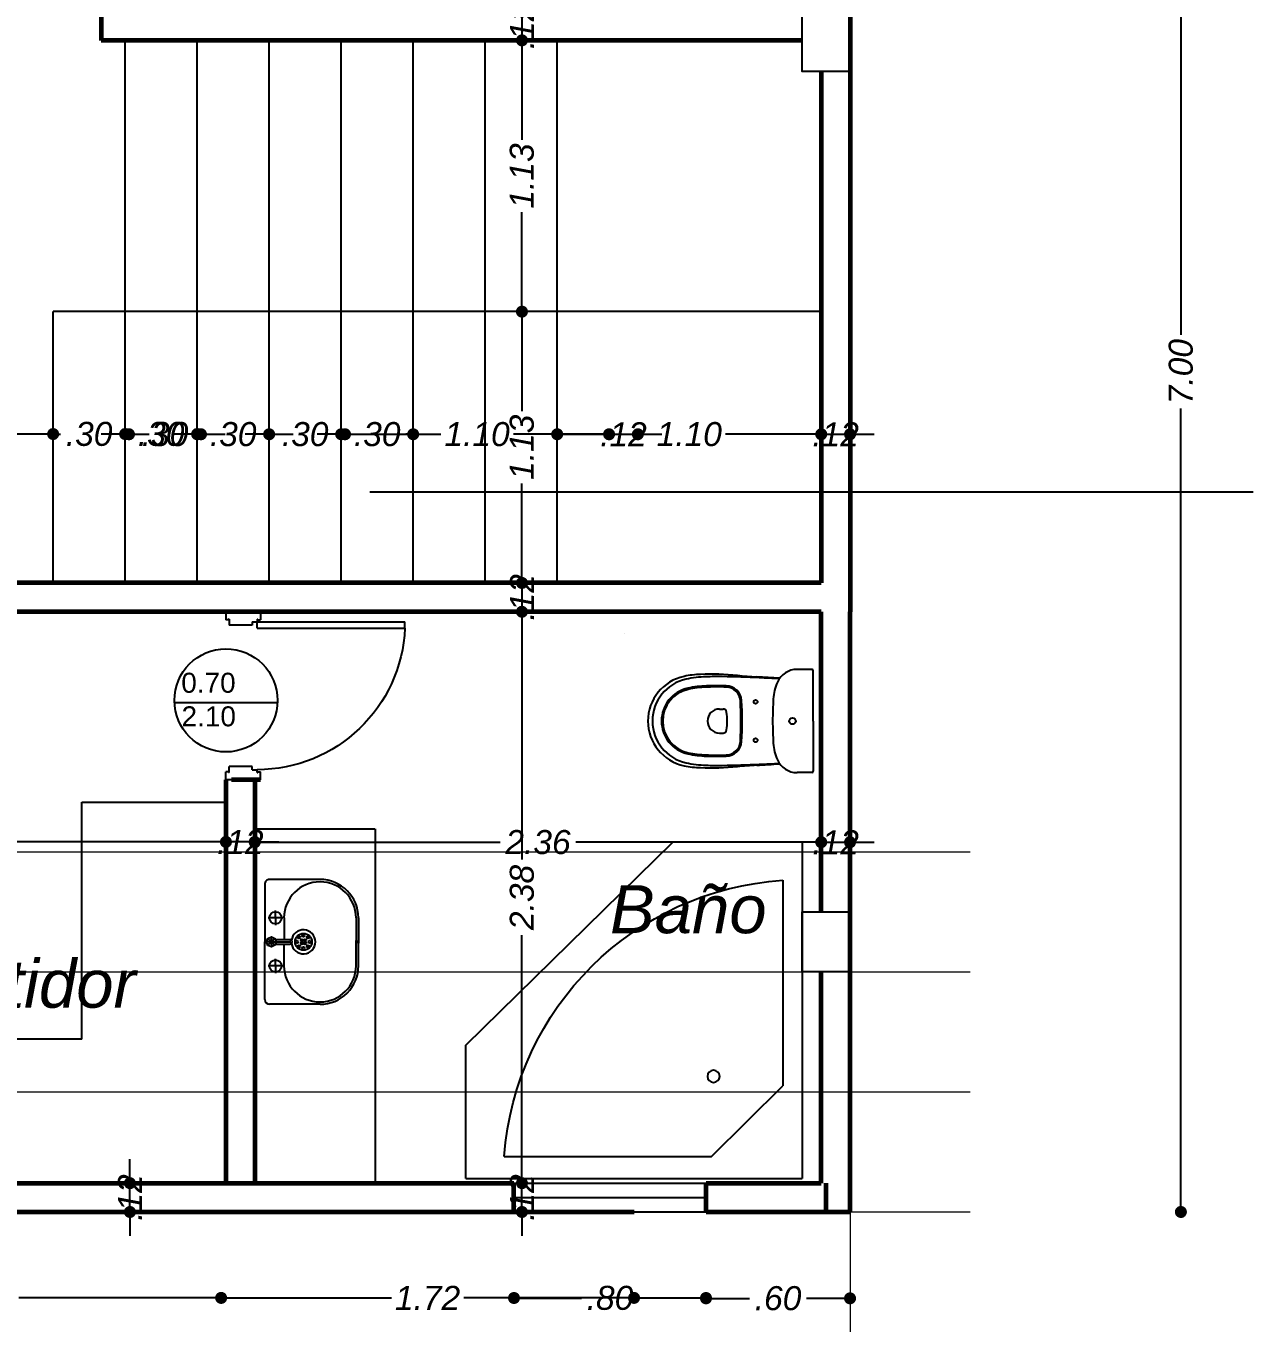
# Model space of a CAD drawing. Header units: metres. Extents: x 539 to 782, y 164 to 633.
# Drawn here: x 715.14 to 720.26, y 356.61 to 362.02 of the extents above; entities that cross this region are included whole.
import ezdxf

# ---------------------------------------------------------------- set-up
doc = ezdxf.new("R2010")
doc.units = ezdxf.units.M
doc.header["$PDMODE"] = 35
for name, color, linetype in [('ALUMINIO', 9, 'Continuous'), ('Artefactos', 30, 'Continuous'), ('COLUMNAS', 6, 'Continuous'), ('lincorte', 116, 'Continuous'), ('PISOS', 251, 'Continuous'), ('PUERTAS', 16, 'Continuous'), ('TEXTO', 134, 'Continuous')]:
    doc.layers.add(name, color=color, linetype=linetype)
for name, color, linetype, lineweight in [('auxiliares', 251, 'Continuous', 20), ('cota', 1, 'Continuous', 15), ('Mobiliario', 42, 'Continuous', 9), ('MURO', 4, 'Continuous', 60), ('ventanas', 2, 'Continuous', 25)]:
    doc.layers.add(name, color=color, linetype=linetype, lineweight=lineweight)
doc.styles.add('ARIAL', font='ariali.ttf')
doc.styles.add('STYLE1', font='ariali.ttf')
doc.styles.add('texto', font='arial.ttf')
doc.dimstyles.new('C_50', dxfattribs={"dimscale": 0.5, "dimtxt": 0.2, "dimasz": 0.1, "dimexe": 0.1, "dimexo": 0.1, "dimgap": 0.05, "dimtad": 0, "dimzin": 4, "dimdsep": 46, "dimtxsty": 'ARIAL', "dimblk": 'DOT', "dimcen": 0.09, "dimse1": 1, "dimse2": 1, "dimclrd": 1, "dimclre": 1, "dimclrt": 2, "dimadec": 0, "dimazin": 0, "dimtfac": 1, "dimtix": 1, "dimtmove": 2, "dimatfit": 3, "dimfxl": 1, "dimtolj": 1, "dimtzin": 0, "dimarcsym": 0})

# ---------------------------------------------------------------- blocks, each defined once
blk = doc.blocks.new('LAVAMANO SIMPLE')
for p, q in [((-0.0212, 0.3465), (-0.1697, 0.198)), ((0.198, 0.3394), (0.2727, 0.2647)), ((0.2051, 0.3465), (0.2797, 0.2718)), ((0.3394, 0.198), (0.2647, 0.2727)), ((0.3465, 0.2051), (0.2718, 0.2797)), ((-0.1697, 0.1697), (0, 0)), ((-0.0392, 0.1022), (-0.0604, 0.1234)), ((-0.018, 0.1234), (-0.0604, 0.081)), ((-0.018, 0.1234), (-0.0604, 0.081)), ((-0.0392, 0.1022), (-0.0604, 0.1234)), ((-0.0141, 0.1273), (0.0495, 0.0636)), ((-0.0392, 0.1022), (-0.018, 0.081)), ((-0.0392, 0.1022), (-0.018, 0.081)), ((0.0239, 0.038), (0.0664, 0.0805)), ((0.0255, 0.0255), (0.0735, 0.0735)), ((0.038, 0.0239), (0.0805, 0.0664)), ((0.0735, 0.0735), (0.0735, 0.0835)), ((0.0735, 0.0735), (0.0835, 0.0735)), ((0.011, 0.0195), (-0.001, 0.0195)), ((0.1697, -0.1697), (0, 0)), ((0.0134, 0.0255), (0.005, 0.0339)), ((0.0134, 0.0134), (0.005, 0.005)), ((0.0134, 0.0255), (0.011, 0.0195)), ((0.011, 0.0195), (0.0134, 0.0134)), ((0.0195, 0.028), (0.0134, 0.0255)), ((0.0134, 0.0134), (0.0195, 0.011)), ((0.0195, 0.0399), (0.0195, 0.028)), ((0.0255, 0.0255), (0.0195, 0.028)), ((0.0195, 0.011), (0.0255, 0.0134)), ((0.0195, 0.011), (0.0195, -0.001)), ((0.028, 0.0195), (0.0255, 0.0255)), ((0.0255, 0.0134), (0.028, 0.0195)), ((0.0255, 0.0134), (0.0339, 0.005)), ((0.0399, 0.0195), (0.028, 0.0195)), ((0.1273, -0.0141), (0.0636, 0.0495)), ((0.1234, -0.018), (0.081, -0.0604)), ((0.1022, -0.0392), (0.081, -0.018)), ((0.1022, -0.0392), (0.1234, -0.0604)), ((0.3465, -0.0212), (0.198, -0.1697))]:
    blk.add_line(p, q)
blk.add_lwpolyline([(0.0195, -0.001), (0.005, 0.005), (-0.001, 0.0195), (0.005, 0.0339), (0.0195, 0.0399), (0.0339, 0.0339), (0.0399, 0.0195), (0.0339, 0.005)], close=True)
for centre, radius in [((-0.0392, 0.1022), 0.025), ((-0.0392, 0.1022), 0.025), ((0.1138, 0.1138), 0.035), ((0.0876, 0.1138), 0.005), ((0.0952, 0.1324), 0.005), ((0.1051, 0.1138), 0.005), ((0.1138, 0.1401), 0.005), ((0.1138, 0.1226), 0.005), ((0.1138, 0.1051), 0.005), ((0.1226, 0.1138), 0.005), ((0.1324, 0.1324), 0.005), ((0.1401, 0.1138), 0.005), ((0.0952, 0.0952), 0.005), ((0.1138, 0.0876), 0.005), ((0.1324, 0.0952), 0.005), ((0.0195, 0.0195), 0.00277), ((0.1022, -0.0392), 0.025)]:
    blk.add_circle(centre, radius)
for centre, radius, start, end in [((0.0919, 0.2333), 0.15, 45, 225), ((0.0919, 0.2333), 0.16, 45, 135), ((-0.1556, 0.1838), 0.02, 135, 225), ((0.1138, 0.1138), 0.05, 232.6168, 217.3832), ((0.2333, 0.0919), 0.15, 225, 45), ((0.2333, 0.0919), 0.16, 315, 45), ((0.0735, 0.0735), 0.01, 314.9997, 135.0006), ((0.1838, -0.1556), 0.02, 225, 315)]:
    blk.add_arc(centre, radius, start, end)
blk = doc.blocks.new('_Dot')
at = {"color": 0, "linetype": 'ByBlock', "lineweight": -2}
blk.add_line((-0.5, 0), (-1, 0), dxfattribs=at)
at = {"color": 0, "linetype": 'ByBlock', "const_width": 0.5}
blk.add_lwpolyline([(-0.25, 0, 1), (0.25, 0, 1)], format="xyb", close=True, dxfattribs=at)
blk = doc.blocks.new('*D94')
at = {"layer": 'cota', "color": 1, "lineweight": -2, "transparency": 16777216}
for p, q in [((715.5062, 360.3165), (715.4562, 360.3165)), ((715.5562, 360.3165), (715.5875, 360.3165)), ((715.8562, 360.3165), (715.825, 360.3165)), ((715.9062, 360.3165), (715.9562, 360.3165))]:
    blk.add_line(p, q, dxfattribs=at)
at = {"layer": 'Defpoints', "color": 0, "transparency": 16777216}
for p in [(715.5562, 360.3165), (715.8562, 360.3165), (715.8562, 360.3165)]:
    blk.add_point(p, dxfattribs=at)
at = {"layer": 'cota', "color": 1, "lineweight": -2, "transparency": 16777216, "xscale": 0.05, "yscale": 0.05, "zscale": 0.05}
blk.add_blockref('_Dot', (715.5562, 360.3165), dxfattribs=at)
at = {"layer": 'cota', "color": 1, "lineweight": -2, "transparency": 16777216, "xscale": 0.05, "yscale": 0.05, "zscale": 0.05, "rotation": 180}
blk.add_blockref('_Dot', (715.8562, 360.3165), dxfattribs=at)
at = {"layer": 'cota', "color": 2, "transparency": 16777216, "insert": (715.7062, 360.3165), "char_height": 0.1, "attachment_point": 5, "style": 'ARIAL'}
blk.add_mtext('\\A1;.30', dxfattribs=at)
blk = doc.blocks.new('*D95')
at = {"layer": 'Defpoints', "color": 0, "transparency": 16777216}
for p in [(718.4562, 358.6163), (718.5762, 358.6163), (718.5762, 358.6163)]:
    blk.add_point(p, dxfattribs=at)
at = {"layer": 'MURO', "color": 1, "lineweight": -2, "transparency": 16777216}
for p, q in [((718.4062, 358.6163), (718.3562, 358.6163)), ((718.4562, 358.6163), (718.5762, 358.6163)), ((718.6262, 358.6163), (718.6762, 358.6163))]:
    blk.add_line(p, q, dxfattribs=at)
at = {"layer": 'MURO', "color": 1, "lineweight": -2, "transparency": 16777216, "xscale": 0.05, "yscale": 0.05, "zscale": 0.05}
blk.add_blockref('_Dot', (718.4562, 358.6163), dxfattribs=at)
at = {"layer": 'MURO', "color": 1, "lineweight": -2, "transparency": 16777216, "xscale": 0.05, "yscale": 0.05, "zscale": 0.05, "rotation": 180}
blk.add_blockref('_Dot', (718.5762, 358.6163), dxfattribs=at)
at = {"layer": 'MURO', "color": 2, "transparency": 16777216, "insert": (718.5162, 358.6163), "char_height": 0.1, "attachment_point": 5, "style": 'ARIAL'}
blk.add_mtext('\\A1;.12', dxfattribs=at)
blk = doc.blocks.new('*D103')
at = {"layer": 'Defpoints', "color": 0, "transparency": 16777216}
for p in [(717.2093, 357.1962), (717.2093, 357.1962), (717.2093, 357.0762)]:
    blk.add_point(p, dxfattribs=at)
at = {"layer": 'MURO', "color": 1, "lineweight": -2, "transparency": 16777216}
for p, q in [((717.2093, 357.2462), (717.2093, 357.2962)), ((717.2093, 357.0762), (717.2093, 357.1962)), ((717.2093, 357.0262), (717.2093, 356.9762))]:
    blk.add_line(p, q, dxfattribs=at)
at = {"layer": 'MURO', "color": 1, "lineweight": -2, "transparency": 16777216, "xscale": 0.05, "yscale": 0.05, "zscale": 0.05}
for p, rotation in [((717.2093, 357.1962), 270), ((717.2093, 357.0762), 90)]:
    blk.add_blockref('_Dot', p, dxfattribs=dict(at, rotation=rotation))
at = {"layer": 'MURO', "color": 2, "transparency": 16777216, "insert": (717.2093, 357.1362), "char_height": 0.1, "attachment_point": 5, "rotation": 90, "style": 'ARIAL'}
blk.add_mtext('\\A1;.12', dxfattribs=at)
blk = doc.blocks.new('*D105')
at = {"layer": 'cota', "color": 1, "lineweight": -2, "transparency": 16777216}
for p, q in [((715.5762, 357.2462), (715.5762, 357.2962)), ((715.5762, 357.0762), (715.5762, 357.1962)), ((715.5762, 357.0262), (715.5762, 356.9762))]:
    blk.add_line(p, q, dxfattribs=at)
at = {"layer": 'Defpoints', "color": 0, "transparency": 16777216}
for p in [(715.5762, 357.1962), (715.5762, 357.1962), (715.5762, 357.0762)]:
    blk.add_point(p, dxfattribs=at)
at = {"layer": 'cota', "color": 1, "lineweight": -2, "transparency": 16777216, "xscale": 0.05, "yscale": 0.05, "zscale": 0.05}
for p, rotation in [((715.5762, 357.1962), 270), ((715.5762, 357.0762), 90)]:
    blk.add_blockref('_Dot', p, dxfattribs=dict(at, rotation=rotation))
at = {"layer": 'cota', "color": 2, "transparency": 16777216, "insert": (715.5762, 357.1362), "char_height": 0.1, "attachment_point": 5, "rotation": 90, "style": 'ARIAL'}
blk.add_mtext('\\A1;.12', dxfattribs=at)
blk = doc.blocks.new('*D116')
at = {"layer": 'cota', "color": 1, "lineweight": -2, "transparency": 16777216}
for p, q in [((719.9544, 364.0262), (719.9544, 360.7294)), ((719.9544, 357.1262), (719.9544, 360.4231))]:
    blk.add_line(p, q, dxfattribs=at)
at = {"layer": 'Defpoints', "color": 0, "transparency": 16777216}
for p in [(719.0762, 364.0762), (718.5762, 357.0762), (719.9544, 357.0762)]:
    blk.add_point(p, dxfattribs=at)
at = {"layer": 'cota', "color": 1, "lineweight": -2, "transparency": 16777216, "xscale": 0.05, "yscale": 0.05, "zscale": 0.05}
for p, rotation in [((719.9544, 364.0762), 90), ((719.9544, 357.0762), 270)]:
    blk.add_blockref('_Dot', p, dxfattribs=dict(at, rotation=rotation))
at = {"layer": 'cota', "color": 2, "transparency": 16777216, "insert": (719.9544, 360.5762), "char_height": 0.1, "attachment_point": 5, "rotation": 90, "style": 'ARIAL'}
blk.add_mtext('\\A1;7.00', dxfattribs=at)
blk = doc.blocks.new('*D117')
at = {"layer": 'cota', "color": 1, "lineweight": -2, "transparency": 16777216}
for p, q in [((717.2262, 356.7179), (717.4575, 356.7179)), ((717.9262, 356.7179), (717.695, 356.7179))]:
    blk.add_line(p, q, dxfattribs=at)
at = {"layer": 'Defpoints', "color": 0, "transparency": 16777216}
for p in [(717.1762, 357.0762), (717.9762, 357.0762), (717.1762, 356.7179)]:
    blk.add_point(p, dxfattribs=at)
at = {"layer": 'cota', "color": 1, "lineweight": -2, "transparency": 16777216, "xscale": 0.05, "yscale": 0.05, "zscale": 0.05, "rotation": 180}
blk.add_blockref('_Dot', (717.1762, 356.7179), dxfattribs=at)
at = {"layer": 'cota', "color": 1, "lineweight": -2, "transparency": 16777216, "xscale": 0.05, "yscale": 0.05, "zscale": 0.05}
blk.add_blockref('_Dot', (717.9762, 356.7179), dxfattribs=at)
at = {"layer": 'cota', "color": 2, "transparency": 16777216, "insert": (717.5762, 356.7179), "char_height": 0.1, "attachment_point": 5, "style": 'ARIAL'}
blk.add_mtext('\\A1;.80', dxfattribs=at)
blk = doc.blocks.new('*D189')
at = {"layer": 'cota', "color": 1, "lineweight": -2, "transparency": 16777216}
for p, q in [((716.1995, 334.6542), (717.4917, 334.6542)), ((719.0995, 334.6542), (717.8073, 334.6542))]:
    blk.add_line(p, q, dxfattribs=at)
at = {"layer": 'Defpoints', "color": 0, "transparency": 16777216}
for p in [(719.1495, 365.4109), (716.1495, 334.6588), (719.1495, 334.6542)]:
    blk.add_point(p, dxfattribs=at)
at = {"layer": 'cota', "color": 1, "lineweight": -2, "transparency": 16777216, "xscale": 0.05, "yscale": 0.05, "zscale": 0.05, "rotation": 180}
blk.add_blockref('_Dot', (716.1495, 334.6542), dxfattribs=at)
at = {"layer": 'cota', "color": 1, "lineweight": -2, "transparency": 16777216, "xscale": 0.05, "yscale": 0.05, "zscale": 0.05}
blk.add_blockref('_Dot', (719.1495, 334.6542), dxfattribs=at)
at = {"layer": 'cota', "color": 2, "transparency": 16777216, "insert": (717.6495, 334.6542), "char_height": 0.1, "attachment_point": 5, "style": 'ARIAL'}
blk.add_mtext('\\A1;3.00', dxfattribs=at)
blk = doc.blocks.new('*D192')
at = {"layer": 'cota', "color": 1, "lineweight": -2, "transparency": 16777216}
for p, q in [((715.8062, 360.3155), (715.7562, 360.3155)), ((715.8562, 360.3155), (715.8875, 360.3155)), ((716.1562, 360.3155), (716.125, 360.3155)), ((716.2062, 360.3155), (716.2562, 360.3155))]:
    blk.add_line(p, q, dxfattribs=at)
at = {"layer": 'Defpoints', "color": 0, "transparency": 16777216}
for p in [(715.8562, 360.3715), (716.1562, 360.3803), (716.1562, 360.3155)]:
    blk.add_point(p, dxfattribs=at)
at = {"layer": 'cota', "color": 1, "lineweight": -2, "transparency": 16777216, "xscale": 0.05, "yscale": 0.05, "zscale": 0.05}
blk.add_blockref('_Dot', (715.8562, 360.3155), dxfattribs=at)
at = {"layer": 'cota', "color": 1, "lineweight": -2, "transparency": 16777216, "xscale": 0.05, "yscale": 0.05, "zscale": 0.05, "rotation": 180}
blk.add_blockref('_Dot', (716.1562, 360.3155), dxfattribs=at)
at = {"layer": 'cota', "color": 2, "transparency": 16777216, "insert": (716.0062, 360.3155), "char_height": 0.1, "attachment_point": 5, "style": 'ARIAL'}
blk.add_mtext('\\A1;.30', dxfattribs=at)
blk = doc.blocks.new('*D193')
at = {"layer": 'cota', "color": 1, "lineweight": -2, "transparency": 16777216}
for p, q in [((716.1062, 360.3155), (716.0562, 360.3155)), ((716.1562, 360.3155), (716.1875, 360.3155)), ((716.4562, 360.3155), (716.425, 360.3155)), ((716.5062, 360.3155), (716.5562, 360.3155))]:
    blk.add_line(p, q, dxfattribs=at)
at = {"layer": 'Defpoints', "color": 0, "transparency": 16777216}
for p in [(716.1562, 360.3155), (716.4562, 360.3155), (716.4562, 360.3155)]:
    blk.add_point(p, dxfattribs=at)
at = {"layer": 'cota', "color": 1, "lineweight": -2, "transparency": 16777216, "xscale": 0.05, "yscale": 0.05, "zscale": 0.05}
blk.add_blockref('_Dot', (716.1562, 360.3155), dxfattribs=at)
at = {"layer": 'cota', "color": 1, "lineweight": -2, "transparency": 16777216, "xscale": 0.05, "yscale": 0.05, "zscale": 0.05, "rotation": 180}
blk.add_blockref('_Dot', (716.4562, 360.3155), dxfattribs=at)
at = {"layer": 'cota', "color": 2, "transparency": 16777216, "insert": (716.3062, 360.3155), "char_height": 0.1, "attachment_point": 5, "style": 'ARIAL'}
blk.add_mtext('\\A1;.30', dxfattribs=at)
blk = doc.blocks.new('*D194')
at = {"layer": 'cota', "color": 1, "lineweight": -2, "transparency": 16777216}
for p, q in [((716.4062, 360.3155), (716.3562, 360.3155)), ((716.4562, 360.3155), (716.4875, 360.3155)), ((716.7562, 360.3155), (716.725, 360.3155)), ((716.8062, 360.3155), (716.8562, 360.3155))]:
    blk.add_line(p, q, dxfattribs=at)
at = {"layer": 'Defpoints', "color": 0, "transparency": 16777216}
for p in [(716.4562, 360.3155), (716.7562, 360.3155), (716.7562, 360.3155)]:
    blk.add_point(p, dxfattribs=at)
at = {"layer": 'cota', "color": 1, "lineweight": -2, "transparency": 16777216, "xscale": 0.05, "yscale": 0.05, "zscale": 0.05}
blk.add_blockref('_Dot', (716.4562, 360.3155), dxfattribs=at)
at = {"layer": 'cota', "color": 1, "lineweight": -2, "transparency": 16777216, "xscale": 0.05, "yscale": 0.05, "zscale": 0.05, "rotation": 180}
blk.add_blockref('_Dot', (716.7562, 360.3155), dxfattribs=at)
at = {"layer": 'cota', "color": 2, "transparency": 16777216, "insert": (716.6062, 360.3155), "char_height": 0.1, "attachment_point": 5, "style": 'ARIAL'}
blk.add_mtext('\\A1;.30', dxfattribs=at)
blk = doc.blocks.new('*D195')
at = {"layer": 'cota', "color": 1, "lineweight": -2, "transparency": 16777216}
for p, q in [((717.4062, 360.3155), (717.755, 360.3155)), ((718.4062, 360.3155), (718.0575, 360.3155))]:
    blk.add_line(p, q, dxfattribs=at)
at = {"layer": 'Defpoints', "color": 0, "transparency": 16777216}
for p in [(717.3562, 360.3155), (718.4562, 360.3155), (718.4562, 360.3155)]:
    blk.add_point(p, dxfattribs=at)
at = {"layer": 'cota', "color": 1, "lineweight": -2, "transparency": 16777216, "xscale": 0.05, "yscale": 0.05, "zscale": 0.05, "rotation": 180}
blk.add_blockref('_Dot', (717.3562, 360.3155), dxfattribs=at)
at = {"layer": 'cota', "color": 1, "lineweight": -2, "transparency": 16777216, "xscale": 0.05, "yscale": 0.05, "zscale": 0.05}
blk.add_blockref('_Dot', (718.4562, 360.3155), dxfattribs=at)
at = {"layer": 'cota', "color": 2, "transparency": 16777216, "insert": (717.9062, 360.3155), "char_height": 0.1, "attachment_point": 5, "style": 'ARIAL'}
blk.add_mtext('\\A1;1.10', dxfattribs=at)
blk = doc.blocks.new('*D196')
at = {"layer": 'Defpoints', "color": 0, "transparency": 16777216}
for p in [(718.4562, 360.3155), (718.5762, 360.3155), (718.5762, 360.3155)]:
    blk.add_point(p, dxfattribs=at)
at = {"layer": 'PISOS', "color": 1, "lineweight": -2, "transparency": 16777216}
for p, q in [((718.4062, 360.3155), (718.3562, 360.3155)), ((718.4562, 360.3155), (718.5762, 360.3155)), ((718.6262, 360.3155), (718.6762, 360.3155))]:
    blk.add_line(p, q, dxfattribs=at)
at = {"layer": 'PISOS', "color": 1, "lineweight": -2, "transparency": 16777216, "xscale": 0.05, "yscale": 0.05, "zscale": 0.05}
blk.add_blockref('_Dot', (718.4562, 360.3155), dxfattribs=at)
at = {"layer": 'PISOS', "color": 1, "lineweight": -2, "transparency": 16777216, "xscale": 0.05, "yscale": 0.05, "zscale": 0.05, "rotation": 180}
blk.add_blockref('_Dot', (718.5762, 360.3155), dxfattribs=at)
at = {"layer": 'PISOS', "color": 2, "transparency": 16777216, "insert": (718.5162, 360.3155), "char_height": 0.1, "attachment_point": 5, "style": 'ARIAL'}
blk.add_mtext('\\A1;.12', dxfattribs=at)
blk = doc.blocks.new('*D205')
at = {"layer": 'cota', "color": 1, "lineweight": -2, "transparency": 16777216}
for p, q in [((716.1462, 358.6163), (717.1186, 358.6163)), ((718.4062, 358.6163), (717.4339, 358.6163))]:
    blk.add_line(p, q, dxfattribs=at)
at = {"layer": 'Defpoints', "color": 0, "transparency": 16777216}
for p in [(716.0962, 358.6163), (718.4562, 358.6163), (718.4562, 358.6163)]:
    blk.add_point(p, dxfattribs=at)
at = {"layer": 'cota', "color": 1, "lineweight": -2, "transparency": 16777216, "xscale": 0.05, "yscale": 0.05, "zscale": 0.05, "rotation": 180}
blk.add_blockref('_Dot', (716.0962, 358.6163), dxfattribs=at)
at = {"layer": 'cota', "color": 1, "lineweight": -2, "transparency": 16777216, "xscale": 0.05, "yscale": 0.05, "zscale": 0.05}
blk.add_blockref('_Dot', (718.4562, 358.6163), dxfattribs=at)
at = {"layer": 'cota', "color": 2, "transparency": 16777216, "insert": (717.2762, 358.6163), "char_height": 0.1, "attachment_point": 5, "style": 'ARIAL'}
blk.add_mtext('\\A1;2.36', dxfattribs=at)
blk = doc.blocks.new('*D207')
at = {"layer": 'cota', "color": 1, "lineweight": -2, "transparency": 16777216}
for p, q in [((714.0062, 356.7184), (714.7987, 356.7184)), ((715.9062, 356.7184), (715.1137, 356.7184))]:
    blk.add_line(p, q, dxfattribs=at)
at = {"layer": 'Defpoints', "color": 0, "transparency": 16777216}
for p in [(713.9562, 357.0762), (715.9562, 357.0762), (715.9562, 356.7184)]:
    blk.add_point(p, dxfattribs=at)
at = {"layer": 'cota', "color": 1, "lineweight": -2, "transparency": 16777216, "xscale": 0.05, "yscale": 0.05, "zscale": 0.05, "rotation": 180}
blk.add_blockref('_Dot', (713.9562, 356.7184), dxfattribs=at)
at = {"layer": 'cota', "color": 1, "lineweight": -2, "transparency": 16777216, "xscale": 0.05, "yscale": 0.05, "zscale": 0.05}
blk.add_blockref('_Dot', (715.9562, 356.7184), dxfattribs=at)
at = {"layer": 'cota', "color": 2, "transparency": 16777216, "insert": (714.9562, 356.7184), "char_height": 0.1, "attachment_point": 5, "style": 'ARIAL'}
blk.add_mtext('\\A1;2.00', dxfattribs=at)
blk = doc.blocks.new('*D208')
at = {"layer": 'cota', "color": 1, "lineweight": -2, "transparency": 16777216}
for p, q in [((716.0062, 356.7184), (716.6652, 356.7184)), ((717.6262, 356.7184), (716.9673, 356.7184))]:
    blk.add_line(p, q, dxfattribs=at)
at = {"layer": 'Defpoints', "color": 0, "transparency": 16777216}
for p in [(715.9562, 357.0762), (717.6762, 357.0762), (717.6762, 356.7184)]:
    blk.add_point(p, dxfattribs=at)
at = {"layer": 'cota', "color": 1, "lineweight": -2, "transparency": 16777216, "xscale": 0.05, "yscale": 0.05, "zscale": 0.05, "rotation": 180}
blk.add_blockref('_Dot', (715.9562, 356.7184), dxfattribs=at)
at = {"layer": 'cota', "color": 1, "lineweight": -2, "transparency": 16777216, "xscale": 0.05, "yscale": 0.05, "zscale": 0.05}
blk.add_blockref('_Dot', (717.6762, 356.7184), dxfattribs=at)
at = {"layer": 'cota', "color": 2, "transparency": 16777216, "insert": (716.8162, 356.7184), "char_height": 0.1, "attachment_point": 5, "style": 'ARIAL'}
blk.add_mtext('\\A1;1.72', dxfattribs=at)
blk = doc.blocks.new('INO')
for p, q in [((-0.05, 0.3905), (-0.05, 0.3757)), ((0.05, 0.3905), (0.05, 0.3757)), ((-0.215, 0.006), (-0.215, 0.067)), ((-0.215, 0.003), (-0.215, 0.064)), ((0.215, 0.006), (0.215, 0.067)), ((0.215, 0.003), (0.215, 0.064)), ((0, 0), (-0.209, 0)), ((0, 0), (0.209, 0))]:
    blk.add_line(p, q)
for centre, radius in [((-0.08, 0.24), 0.008), ((0.08, 0.24), 0.008), ((0, 0.086), 0.0135)]:
    blk.add_circle(centre, radius)
for centre, radius, start, end in [((0, 0.4985), 0.19, 90, 168.1162), ((0, 0.492), 0.178, 90, 167.7106), ((0, 0.4985), 0.19, 11.8838, 90), ((0, 0.492), 0.178, 12.2894, 90), ((0, 0.492), 0.14, 90, 167.7106), ((0, 0.492), 0.135, 90, 167.7106), ((0, 0.492), 0.14, 12.2894, 90), ((0, 0.492), 0.135, 12.2894, 90), ((0.2055, 0.4553), 0.4, 168.1162, 177.9759), ((0.2658, 0.4341), 0.45, 167.7106, 178.4657), ((0.2658, 0.4341), 0.412, 167.7106, 178.4657), ((0.2658, 0.4341), 0.407, 167.7106, 178.4657), ((-0.2658, 0.4341), 0.407, 1.5343, 12.2894), ((-0.2658, 0.4341), 0.412, 1.5343, 12.2894), ((-0.2658, 0.4341), 0.45, 1.5343, 12.2894), ((-0.2055, 0.4553), 0.4, 2.0241, 11.8838), ((1.005, 0.427), 1.2, 177.9759, 185.3183), ((1.115, 0.398), 1.3, 177.8769, 180.8943), ((1.115, 0.398), 1.262, 177.8769, 180.8943), ((1.115, 0.398), 1.257, 177.8769, 180.8943), ((0, 0.3905), 0.05, 360, 180), ((-1.115, 0.398), 1.257, 359.1057, 2.1231), ((-1.115, 0.398), 1.262, 359.1057, 2.1231), ((-1.115, 0.398), 1.3, 359.1057, 2.1231), ((-1.005, 0.427), 1.2, 354.6817, 2.0241), ((5.3143, 0.4748), 5.462, 181.0116, 181.1837), ((5.3143, 0.4748), 5.457, 181.0116, 181.1837), ((-5.3143, 0.4748), 5.457, 358.8163, 358.9884), ((-5.3143, 0.4748), 5.462, 358.8163, 358.9884), ((5.3143, 0.4748), 5.5, 181.0116, 182.6085), ((-0.0815, 0.3633), 0.065, 181.1837, 266.7423), ((-0.0815, 0.3633), 0.06, 181.1837, 266.7423), ((-0.035, 0.3757), 0.015, 180, 262.9459), ((0, 0.6585), 0.3, 262.9459, 277.0541), ((0.035, 0.3757), 0.015, 277.0541, 0), ((0.0815, 0.3633), 0.06, 273.2577, 358.8163), ((0.0815, 0.3633), 0.065, 273.2577, 358.8163), ((-5.3143, 0.4748), 5.5, 357.3915, 358.9884), ((-4.6749, -0.0505), 4.5, 3.6445, 4.6693), ((0, 1.796), 1.5, 266.7423, 273.2577), ((0, 1.796), 1.495, 266.7423, 273.2577), ((4.6749, -0.0505), 4.5, 175.3307, 176.3555), ((14.7915, 1.0927), 15, 183.27608, 183.64309), ((14.807, 0.8488), 15, 182.38527, 182.70469), ((-14.807, 0.8488), 15, 357.29531, 357.61473), ((-14.7915, 1.0927), 15, 356.35691, 356.72392), ((-0.0802, -0.0335), 0.2, 93.5384, 114.0151), ((0, -1.331), 1.5, 90, 93.5384), ((0, -1.331), 1.5, 86.4616, 90), ((0.0802, -0.0335), 0.2, 65.9849, 86.4616), ((-0.125, 0.067), 0.09, 114.0152, 180), ((0.125, 0.067), 0.09, 360, 65.9848), ((-0.209, 0.006), 0.006, 180, 270), ((0.209, 0.006), 0.006, 270, 0)]:
    blk.add_arc(centre, radius, start, end)
blk = doc.blocks.new('hidromasaje grande')
for p, q in [((716.9762, 359.5762), (716.9762, 359.0216)), ((716.9762, 359.5762), (718.3762, 359.5762)), ((718.3762, 358.1762), (718.3762, 359.5762)), ((717.1355, 359.4852), (717.9985, 359.4852)), ((717.9985, 359.4852), (718.2956, 359.191)), ((718.2956, 358.3348), (718.2956, 359.191)), ((716.9762, 359.0216), (717.8377, 358.1762)), ((718.3762, 358.1762), (717.8377, 358.1762))]:
    blk.add_line(p, q)
blk.add_circle((718.0077, 359.1513), 0.0255)
blk.add_arc((718.3762, 359.5762), 1.244, 184.1962, 266.285)
blk = doc.blocks.new('p 4')
for p, q in [((-0.0782, 0.852), (-0.0484, 0.852)), ((-0.0782, 0.1485), (-0.0782, 0.852)), ((-0.0484, 0.1485), (-0.0484, 0.852)), ((-0.8003, 0.1641), (-0.7612, 0.1641)), ((-0.8003, 0.1641), (-0.8003, 0)), ((-0.7651, 0.1524), (-0.7612, 0.1524)), ((-0.7651, 0.1485), (-0.7651, 0.1524)), ((-0.7651, 0.1485), (-0.7519, 0.1485)), ((-0.7612, 0.1524), (-0.7612, 0.1641)), ((-0.7519, 0.1251), (-0.7519, 0.1485)), ((-0.7519, 0.1251), (-0.7363, 0.1251)), ((-0.7363, 0.1251), (-0.7363, 0.0156)), ((-0.0782, 0.1485), (-0.0484, 0.1485)), ((-0.0484, 0.1251), (-0.064, 0.1251)), ((-0.064, 0.1251), (-0.064, 0.0156)), ((-0.0352, 0.1485), (-0.0484, 0.1485)), ((-0.0484, 0.1251), (-0.0484, 0.1485)), ((-0.0391, 0.1524), (-0.0391, 0.1641)), ((0, 0.1641), (-0.0391, 0.1641)), ((-0.0352, 0.1524), (-0.0391, 0.1524)), ((-0.0352, 0.1485), (-0.0352, 0.1524)), ((0, 0.1641), (0, 0)), ((-0.7651, 0.0156), (-0.7651, 0.0117)), ((-0.7651, 0.0156), (-0.7363, 0.0156)), ((-0.7651, 0.0117), (-0.7612, 0.0117)), ((-0.7612, 0.0117), (-0.7612, 0)), ((-0.0352, 0.0156), (-0.064, 0.0156)), ((-0.0391, 0.0117), (-0.0391, 0)), ((-0.0352, 0.0117), (-0.0391, 0.0117)), ((0, 0), (-0.0391, 0)), ((-0.0352, 0.0156), (-0.0352, 0.0117)), ((-0.8003, 0), (-0.7612, 0))]:
    blk.add_line(p, q)
blk.add_arc((-0.0472, 0.148), 0.7047, 92.51921, 179.96085)
blk = doc.blocks.new('*D330')
at = {"layer": 'cota', "color": 1, "lineweight": -2, "transparency": 16777216}
for p, q in [((718.0262, 356.7165), (718.1575, 356.7165)), ((718.5262, 356.7165), (718.395, 356.7165))]:
    blk.add_line(p, q, dxfattribs=at)
at = {"layer": 'Defpoints', "color": 0, "transparency": 16777216}
for p in [(717.9762, 357.0762), (718.5762, 357.0762), (718.5762, 356.7165)]:
    blk.add_point(p, dxfattribs=at)
at = {"layer": 'cota', "color": 1, "lineweight": -2, "transparency": 16777216, "xscale": 0.05, "yscale": 0.05, "zscale": 0.05, "rotation": 180}
blk.add_blockref('_Dot', (717.9762, 356.7165), dxfattribs=at)
at = {"layer": 'cota', "color": 1, "lineweight": -2, "transparency": 16777216, "xscale": 0.05, "yscale": 0.05, "zscale": 0.05}
blk.add_blockref('_Dot', (718.5762, 356.7165), dxfattribs=at)
at = {"layer": 'cota', "color": 2, "transparency": 16777216, "insert": (718.2762, 356.7165), "char_height": 0.1, "attachment_point": 5, "style": 'ARIAL'}
blk.add_mtext('\\A1;.60', dxfattribs=at)
blk = doc.blocks.new('*D336')
at = {"layer": 'cota', "color": 1, "lineweight": -2, "transparency": 16777216}
for p, q in [((715.9262, 358.6176), (715.8762, 358.6176)), ((716.0962, 358.6176), (715.9762, 358.6176)), ((716.1462, 358.6176), (716.1962, 358.6176))]:
    blk.add_line(p, q, dxfattribs=at)
at = {"layer": 'Defpoints', "color": 0, "transparency": 16777216}
for p in [(715.9762, 358.6176), (715.9762, 358.5631), (716.0962, 358.5631)]:
    blk.add_point(p, dxfattribs=at)
at = {"layer": 'cota', "color": 1, "lineweight": -2, "transparency": 16777216, "xscale": 0.05, "yscale": 0.05, "zscale": 0.05}
blk.add_blockref('_Dot', (715.9762, 358.6176), dxfattribs=at)
at = {"layer": 'cota', "color": 1, "lineweight": -2, "transparency": 16777216, "xscale": 0.05, "yscale": 0.05, "zscale": 0.05, "rotation": 180}
blk.add_blockref('_Dot', (716.0962, 358.6176), dxfattribs=at)
at = {"layer": 'cota', "color": 2, "transparency": 16777216, "insert": (716.0362, 358.6176), "char_height": 0.1, "attachment_point": 5, "style": 'ARIAL'}
blk.add_mtext('\\A1;.12', dxfattribs=at)
blk = doc.blocks.new('*D337')
at = {"layer": 'cota', "color": 1, "lineweight": -2, "transparency": 16777216}
for p, q in [((713.6262, 358.6176), (714.6187, 358.6176)), ((715.9262, 358.6176), (714.9337, 358.6176))]:
    blk.add_line(p, q, dxfattribs=at)
at = {"layer": 'Defpoints', "color": 0, "transparency": 16777216}
for p in [(713.5762, 358.6176), (713.5762, 358.6011), (715.9762, 358.5631)]:
    blk.add_point(p, dxfattribs=at)
at = {"layer": 'cota', "color": 1, "lineweight": -2, "transparency": 16777216, "xscale": 0.05, "yscale": 0.05, "zscale": 0.05, "rotation": 180}
blk.add_blockref('_Dot', (713.5762, 358.6176), dxfattribs=at)
at = {"layer": 'cota', "color": 1, "lineweight": -2, "transparency": 16777216, "xscale": 0.05, "yscale": 0.05, "zscale": 0.05}
blk.add_blockref('_Dot', (715.9762, 358.6176), dxfattribs=at)
at = {"layer": 'cota', "color": 2, "transparency": 16777216, "insert": (714.7762, 358.6176), "char_height": 0.1, "attachment_point": 5, "style": 'ARIAL'}
blk.add_mtext('\\A1;2.40', dxfattribs=at)
blk = doc.blocks.new('*D444')
at = {"layer": 'cota', "color": 1, "lineweight": -2, "transparency": 16777216}
for p, q in [((717.2093, 362.1262), (717.2093, 362.1762)), ((717.2093, 362.0762), (717.2093, 361.9562)), ((717.2093, 361.9062), (717.2093, 361.8562))]:
    blk.add_line(p, q, dxfattribs=at)
at = {"layer": 'Defpoints', "color": 0, "transparency": 16777216}
for p in [(717.3762, 362.0762), (717.2093, 361.9562), (717.2093, 361.9562)]:
    blk.add_point(p, dxfattribs=at)
at = {"layer": 'cota', "color": 1, "lineweight": -2, "transparency": 16777216, "xscale": 0.05, "yscale": 0.05, "zscale": 0.05}
for p, rotation in [((717.2093, 362.0762), 270), ((717.2093, 361.9562), 90)]:
    blk.add_blockref('_Dot', p, dxfattribs=dict(at, rotation=rotation))
at = {"layer": 'cota', "color": 2, "transparency": 16777216, "insert": (717.2093, 362.0162), "char_height": 0.1, "attachment_point": 5, "rotation": 90, "style": 'ARIAL'}
blk.add_mtext('\\A1;.12', dxfattribs=at)
blk = doc.blocks.new('*D445')
at = {"layer": 'cota', "color": 1, "lineweight": -2, "transparency": 16777216}
for p, q in [((717.2093, 361.9062), (717.2093, 361.5419)), ((717.2093, 360.8762), (717.2093, 361.2406))]:
    blk.add_line(p, q, dxfattribs=at)
at = {"layer": 'Defpoints', "color": 0, "transparency": 16777216}
for p in [(717.2093, 361.9562), (717.2093, 360.8262), (717.2093, 360.8262)]:
    blk.add_point(p, dxfattribs=at)
at = {"layer": 'cota', "color": 1, "lineweight": -2, "transparency": 16777216, "xscale": 0.05, "yscale": 0.05, "zscale": 0.05}
for p, rotation in [((717.2093, 361.9562), 90), ((717.2093, 360.8262), 270)]:
    blk.add_blockref('_Dot', p, dxfattribs=dict(at, rotation=rotation))
at = {"layer": 'cota', "color": 2, "transparency": 16777216, "insert": (717.2093, 361.3912), "char_height": 0.1, "attachment_point": 5, "rotation": 90, "style": 'ARIAL'}
blk.add_mtext('\\A1;1.13', dxfattribs=at)
blk = doc.blocks.new('*D446')
at = {"layer": 'cota', "color": 1, "lineweight": -2, "transparency": 16777216}
for p, q in [((717.2093, 360.7762), (717.2093, 360.4119)), ((717.2093, 359.7462), (717.2093, 360.1106))]:
    blk.add_line(p, q, dxfattribs=at)
at = {"layer": 'Defpoints', "color": 0, "transparency": 16777216}
for p in [(717.2093, 360.8262), (717.2093, 359.6962), (717.2093, 359.6962)]:
    blk.add_point(p, dxfattribs=at)
at = {"layer": 'cota', "color": 1, "lineweight": -2, "transparency": 16777216, "xscale": 0.05, "yscale": 0.05, "zscale": 0.05}
for p, rotation in [((717.2093, 360.8262), 90), ((717.2093, 359.6962), 270)]:
    blk.add_blockref('_Dot', p, dxfattribs=dict(at, rotation=rotation))
at = {"layer": 'cota', "color": 2, "transparency": 16777216, "insert": (717.2093, 360.2612), "char_height": 0.1, "attachment_point": 5, "rotation": 90, "style": 'ARIAL'}
blk.add_mtext('\\A1;1.13', dxfattribs=at)
blk = doc.blocks.new('*D447')
at = {"layer": 'cota', "color": 1, "lineweight": -2, "transparency": 16777216}
for p, q in [((717.2093, 359.7462), (717.2093, 359.7962)), ((717.2093, 359.6962), (717.2093, 359.5762)), ((717.2093, 359.5262), (717.2093, 359.4762))]:
    blk.add_line(p, q, dxfattribs=at)
at = {"layer": 'Defpoints', "color": 0, "transparency": 16777216}
for p in [(717.2093, 359.6962), (717.2093, 359.5762), (717.2093, 359.5762)]:
    blk.add_point(p, dxfattribs=at)
at = {"layer": 'cota', "color": 1, "lineweight": -2, "transparency": 16777216, "xscale": 0.05, "yscale": 0.05, "zscale": 0.05}
for p, rotation in [((717.2093, 359.6962), 270), ((717.2093, 359.5762), 90)]:
    blk.add_blockref('_Dot', p, dxfattribs=dict(at, rotation=rotation))
at = {"layer": 'cota', "color": 2, "transparency": 16777216, "insert": (717.2093, 359.6362), "char_height": 0.1, "attachment_point": 5, "rotation": 90, "style": 'ARIAL'}
blk.add_mtext('\\A1;.12', dxfattribs=at)
blk = doc.blocks.new('*D448')
at = {"layer": 'cota', "color": 1, "lineweight": -2, "transparency": 16777216}
for p, q in [((717.2093, 359.5262), (717.2093, 358.5437)), ((717.2093, 357.2462), (717.2093, 358.2288))]:
    blk.add_line(p, q, dxfattribs=at)
at = {"layer": 'Defpoints', "color": 0, "transparency": 16777216}
for p in [(717.2093, 359.5762), (717.2093, 357.1962), (717.2093, 357.1962)]:
    blk.add_point(p, dxfattribs=at)
at = {"layer": 'cota', "color": 1, "lineweight": -2, "transparency": 16777216, "xscale": 0.05, "yscale": 0.05, "zscale": 0.05}
for p, rotation in [((717.2093, 359.5762), 90), ((717.2093, 357.1962), 270)]:
    blk.add_blockref('_Dot', p, dxfattribs=dict(at, rotation=rotation))
at = {"layer": 'cota', "color": 2, "transparency": 16777216, "insert": (717.2093, 358.3862), "char_height": 0.1, "attachment_point": 5, "rotation": 90, "style": 'ARIAL'}
blk.add_mtext('\\A1;2.38', dxfattribs=at)
blk = doc.blocks.new('*D548')
at = {"layer": 'cota', "color": 1, "lineweight": -2, "transparency": 16777216}
for p, q in [((713.6262, 360.3165), (714.265, 360.3165)), ((715.2062, 360.3165), (714.5674, 360.3165))]:
    blk.add_line(p, q, dxfattribs=at)
at = {"layer": 'Defpoints', "color": 0, "transparency": 16777216}
for p in [(715.2562, 360.3165), (713.5762, 359.6962), (715.2562, 359.6962)]:
    blk.add_point(p, dxfattribs=at)
at = {"layer": 'cota', "color": 1, "lineweight": -2, "transparency": 16777216, "xscale": 0.05, "yscale": 0.05, "zscale": 0.05, "rotation": 180}
blk.add_blockref('_Dot', (713.5762, 360.3165), dxfattribs=at)
at = {"layer": 'cota', "color": 1, "lineweight": -2, "transparency": 16777216, "xscale": 0.05, "yscale": 0.05, "zscale": 0.05}
blk.add_blockref('_Dot', (715.2562, 360.3165), dxfattribs=at)
at = {"layer": 'cota', "color": 2, "transparency": 16777216, "insert": (714.4162, 360.3165), "char_height": 0.1, "attachment_point": 5, "style": 'ARIAL'}
blk.add_mtext('\\A1;1.68', dxfattribs=at)
blk = doc.blocks.new('*D549')
at = {"layer": 'cota', "color": 1, "lineweight": -2, "transparency": 16777216}
for p, q in [((715.2062, 360.3165), (715.1562, 360.3165)), ((715.2562, 360.3165), (715.2875, 360.3165)), ((715.5562, 360.3165), (715.525, 360.3165)), ((715.6062, 360.3165), (715.6562, 360.3165))]:
    blk.add_line(p, q, dxfattribs=at)
at = {"layer": 'Defpoints', "color": 0, "transparency": 16777216}
for p in [(715.2562, 360.8262), (715.5562, 360.8262), (715.5562, 360.3165)]:
    blk.add_point(p, dxfattribs=at)
at = {"layer": 'cota', "color": 1, "lineweight": -2, "transparency": 16777216, "xscale": 0.05, "yscale": 0.05, "zscale": 0.05}
blk.add_blockref('_Dot', (715.2562, 360.3165), dxfattribs=at)
at = {"layer": 'cota', "color": 1, "lineweight": -2, "transparency": 16777216, "xscale": 0.05, "yscale": 0.05, "zscale": 0.05, "rotation": 180}
blk.add_blockref('_Dot', (715.5562, 360.3165), dxfattribs=at)
at = {"layer": 'cota', "color": 2, "transparency": 16777216, "insert": (715.4062, 360.3165), "char_height": 0.1, "attachment_point": 5, "style": 'ARIAL'}
blk.add_mtext('\\A1;.30', dxfattribs=at)
blk = doc.blocks.new('*D589')
at = {"layer": 'cota', "color": 1, "lineweight": -2, "transparency": 16777216}
for p, q in [((715.5223, 360.3155), (715.4723, 360.3155)), ((715.5723, 360.3155), (715.6035, 360.3155)), ((715.8723, 360.3155), (715.841, 360.3155)), ((715.9223, 360.3155), (715.9723, 360.3155))]:
    blk.add_line(p, q, dxfattribs=at)
at = {"layer": 'Defpoints', "color": 0, "transparency": 16777216}
for p in [(715.5723, 360.3155), (715.8723, 360.3155), (715.8723, 360.3155)]:
    blk.add_point(p, dxfattribs=at)
at = {"layer": 'cota', "color": 1, "lineweight": -2, "transparency": 16777216, "xscale": 0.05, "yscale": 0.05, "zscale": 0.05}
blk.add_blockref('_Dot', (715.5723, 360.3155), dxfattribs=at)
at = {"layer": 'cota', "color": 1, "lineweight": -2, "transparency": 16777216, "xscale": 0.05, "yscale": 0.05, "zscale": 0.05, "rotation": 180}
blk.add_blockref('_Dot', (715.8723, 360.3155), dxfattribs=at)
at = {"layer": 'cota', "color": 2, "transparency": 16777216, "insert": (715.7223, 360.3155), "char_height": 0.1, "attachment_point": 5, "style": 'ARIAL'}
blk.add_mtext('\\A1;.30', dxfattribs=at)
blk = doc.blocks.new('*D590')
at = {"layer": 'cota', "color": 1, "lineweight": -2, "transparency": 16777216}
for p, q in [((716.5223, 360.3155), (716.871, 360.3155)), ((717.5223, 360.3155), (717.1735, 360.3155))]:
    blk.add_line(p, q, dxfattribs=at)
at = {"layer": 'Defpoints', "color": 0, "transparency": 16777216}
for p in [(716.4723, 360.3155), (717.5723, 360.3155), (717.5723, 360.3155)]:
    blk.add_point(p, dxfattribs=at)
at = {"layer": 'cota', "color": 1, "lineweight": -2, "transparency": 16777216, "xscale": 0.05, "yscale": 0.05, "zscale": 0.05, "rotation": 180}
blk.add_blockref('_Dot', (716.4723, 360.3155), dxfattribs=at)
at = {"layer": 'cota', "color": 1, "lineweight": -2, "transparency": 16777216, "xscale": 0.05, "yscale": 0.05, "zscale": 0.05}
blk.add_blockref('_Dot', (717.5723, 360.3155), dxfattribs=at)
at = {"layer": 'cota', "color": 2, "transparency": 16777216, "insert": (717.0223, 360.3155), "char_height": 0.1, "attachment_point": 5, "style": 'ARIAL'}
blk.add_mtext('\\A1;1.10', dxfattribs=at)
blk = doc.blocks.new('*D591')
at = {"layer": 'Defpoints', "color": 0, "transparency": 16777216}
for p in [(717.5723, 360.3155), (717.6923, 360.3155), (717.6923, 360.3155)]:
    blk.add_point(p, dxfattribs=at)
at = {"layer": 'PISOS', "color": 1, "lineweight": -2, "transparency": 16777216}
for p, q in [((717.5223, 360.3155), (717.4723, 360.3155)), ((717.5723, 360.3155), (717.6923, 360.3155)), ((717.7423, 360.3155), (717.7923, 360.3155))]:
    blk.add_line(p, q, dxfattribs=at)
at = {"layer": 'PISOS', "color": 1, "lineweight": -2, "transparency": 16777216, "xscale": 0.05, "yscale": 0.05, "zscale": 0.05}
blk.add_blockref('_Dot', (717.5723, 360.3155), dxfattribs=at)
at = {"layer": 'PISOS', "color": 1, "lineweight": -2, "transparency": 16777216, "xscale": 0.05, "yscale": 0.05, "zscale": 0.05, "rotation": 180}
blk.add_blockref('_Dot', (717.6923, 360.3155), dxfattribs=at)
at = {"layer": 'PISOS', "color": 2, "transparency": 16777216, "insert": (717.6323, 360.3155), "char_height": 0.1, "attachment_point": 5, "style": 'ARIAL'}
blk.add_mtext('\\A1;.12', dxfattribs=at)

msp = doc.modelspace()

# ---------------------------------------------------------------- linework, layer by layer
at = {"layer": 'ALUMINIO'}
msp.add_line((717.1762, 357.1362), (717.9762, 357.1362), dxfattribs=at)
at = {"layer": 'Artefactos'}
for p, q in [((715.5562, 359.6962), (715.5562, 361.9562)), ((715.8562, 359.6962), (715.8562, 361.9562)), ((716.1562, 359.6962), (716.1562, 361.9562)), ((716.4562, 359.6962), (716.4562, 361.9562)), ((716.7562, 359.6962), (716.7562, 361.9562)), ((717.0562, 359.6962), (717.0562, 361.9562)), ((717.3562, 359.6962), (717.3562, 361.9562)), ((715.2562, 359.6962), (715.2562, 360.8262)), ((718.4562, 360.8262), (715.2562, 360.8262)), ((717.6355, 359.4852), (717.6355, 359.4852)), ((715.3762, 357.7962), (715.3762, 358.7827)), ((715.3762, 358.7827), (715.9762, 358.7827)), ((716.0962, 358.6727), (716.5962, 358.6727)), ((716.5977, 358.6727), (716.5977, 357.1962)), ((715.3762, 357.7962), (713.5762, 357.7962))]:
    msp.add_line(p, q, dxfattribs=at)
at = {"layer": 'auxiliares'}
msp.add_line((718.5762, 357.0762), (718.5762, 354.0762), dxfattribs=at)
at = {"layer": 'COLUMNAS'}
for points in [[(718.3762, 362.0762), (718.5762, 362.0762), (718.5762, 361.8262), (718.3762, 361.8262), (718.3762, 362.0762)], [(718.3762, 358.3262), (718.5762, 358.3262), (718.5762, 358.0762), (718.3762, 358.0762), (718.3762, 358.3262)]]:
    msp.add_lwpolyline(points, dxfattribs=at)
at = {"layer": 'lincorte'}
msp.add_line((716.5762, 360.0762), (720.2551, 360.0762), dxfattribs=at)
at = {"layer": 'Mobiliario'}
for p, q in [((706.5762, 358.5762), (719.0762, 358.5762)), ((706.5762, 358.0762), (719.0762, 358.0762)), ((706.5762, 357.5762), (719.0762, 357.5762)), ((706.5762, 357.0762), (719.0762, 357.0762))]:
    msp.add_line(p, q, dxfattribs=at)
at = {"layer": 'MURO'}
for p, q in [((715.4562, 362.0762), (715.4562, 361.9562)), ((718.5762, 362.0762), (718.5762, 359.5762)), ((718.3762, 361.9562), (715.4562, 361.9562)), ((718.4562, 361.8262), (718.4562, 359.6962)), ((718.4562, 359.6962), (713.5762, 359.6962)), ((718.4562, 359.5762), (713.4562, 359.5762)), ((718.4562, 358.3262), (718.4562, 359.5762)), ((718.5762, 357.0762), (718.5762, 359.5762)), ((715.9762, 358.876), (715.9762, 357.1962)), ((716.1199, 358.876), (715.9999, 358.876)), ((716.0962, 358.876), (716.0962, 357.1962)), ((718.4562, 357.1962), (718.4562, 358.0762)), ((713.5762, 357.1962), (717.1762, 357.1962)), ((717.1762, 357.0762), (717.1762, 357.1962)), ((717.9762, 357.1962), (718.4562, 357.1962)), ((717.9762, 357.0762), (717.9762, 357.1962)), ((718.4762, 357.0762), (718.4762, 357.1962)), ((713.4562, 357.0762), (717.6762, 357.0762)), ((717.9762, 357.0762), (718.5762, 357.0762))]:
    msp.add_line(p, q, dxfattribs=at)
at = {"layer": 'PISOS'}
msp.add_line((718.5762, 374.0762), (718.5762, 357.0762), dxfattribs=at)
at = {"layer": 'PUERTAS', "ltscale": 0.02}
msp.add_circle((715.9762, 359.2069), 0.2147, dxfattribs=at)
at = {"layer": 'TEXTO'}
msp.add_line((716.1909, 359.1969), (715.7618, 359.1969), dxfattribs=at)
at = {"layer": 'ventanas'}
for p, q in [((717.1762, 357.1962), (717.9762, 357.1962)), ((717.1762, 357.0762), (717.9762, 357.0762))]:
    msp.add_line(p, q, dxfattribs=at)

# ---------------------------------------------------------------- block references
at = {"layer": 'Artefactos', "xscale": -1}
for name, p, rotation in [('LAVAMANO SIMPLE', (716.8448, 362.1065), 315.1076694404949), ('hidromasaje grande', (0, 716.7925), 180)]:
    msp.add_blockref(name, p, dxfattribs=dict(at, rotation=rotation))
at = {"layer": 'Artefactos'}
for name, p, rotation in [('INO', (718.4227, 359.1211), 90), ('LAVAMANO SIMPLE', (716.1381, 358.2013), 314.9999999999906)]:
    msp.add_blockref(name, p, dxfattribs=dict(at, rotation=rotation))
at = {"layer": 'PUERTAS', "xscale": -0.8750223536967496, "yscale": 0.8750223536967496, "zscale": 0.8750223536968261, "rotation": 270.0000002411002}
msp.add_blockref('p 4', (715.9762, 359.5762), dxfattribs=at)

# ---------------------------------------------------------------- texts
at = {"layer": 'TEXTO', "color": 1, "style": 'texto'}
for s, p in [('0.70', (715.7901, 359.2389)), ('2.10', (715.7913, 359.099))]:
    msp.add_text(s, height=0.08331, rotation=359.9886, dxfattribs=at).set_placement(p)
at = {"layer": 'TEXTO', "style": 'STYLE1'}
for s, p in [('Baño', (717.5762, 358.2373)), ('Vestidor', (714.5762, 357.9271))]:
    msp.add_text(s, height=0.2, rotation=360, dxfattribs=at).set_placement(p)

# ---------------------------------------------------------------- dimensions: what is measured, and where the dimension line sits
at = {"layer": 'cota'}
for base, p1, p2, picture, middle in [((719.1495, 334.6542), (716.1495, 334.6588), (719.1495, 365.4109), '*D189', (717.6495, 334.6542)), ((715.5562, 360.3165), (715.2562, 360.8262), (715.5562, 360.8262), '*D549', (715.4062, 360.3165)), ((715.2562, 360.3165), (713.5762, 359.6962), (715.2562, 359.6962), '*D548', (714.4162, 360.3165)), ((715.8562, 360.3165), (715.5562, 360.3165), (715.8562, 360.3165), '*D94', (715.7062, 360.3165)), ((715.8723, 360.3155), (715.5723, 360.3155), (715.8723, 360.3155), '*D589', (715.7223, 360.3155)), ((716.1562, 360.3155), (715.8562, 360.3715), (716.1562, 360.3803), '*D192', (716.0062, 360.3155)), ((716.4562, 360.3155), (716.1562, 360.3155), (716.4562, 360.3155), '*D193', (716.3062, 360.3155)), ((716.7562, 360.3155), (716.4562, 360.3155), (716.7562, 360.3155), '*D194', (716.6062, 360.3155)), ((717.5723, 360.3155), (716.4723, 360.3155), (717.5723, 360.3155), '*D590', (717.0223, 360.3155)), ((718.4562, 360.3155), (717.3562, 360.3155), (718.4562, 360.3155), '*D195', (717.9062, 360.3155)), ((713.5762, 358.6176), (715.9762, 358.5631), (713.5762, 358.6011), '*D337', (714.7762, 358.6176)), ((715.9762, 358.6176), (716.0962, 358.5631), (715.9762, 358.5631), '*D336', (716.0362, 358.6176)), ((718.4562, 358.6163), (716.0962, 358.6163), (718.4562, 358.6163), '*D205', (717.2762, 358.6163)), ((715.9562, 356.7184), (713.9562, 357.0762), (715.9562, 357.0762), '*D207', (714.9562, 356.7184)), ((717.6762, 356.7184), (715.9562, 357.0762), (717.6762, 357.0762), '*D208', (716.8162, 356.7184)), ((717.1762, 356.7179), (717.9762, 357.0762), (717.1762, 357.0762), '*D117', (717.5762, 356.7179)), ((718.5762, 356.7165), (717.9762, 357.0762), (718.5762, 357.0762), '*D330', (718.2762, 356.7165))]:
    dim = msp.add_linear_dim(base=base, p1=p1, p2=p2, dimstyle='C_50', dxfattribs=at)
    dim.commit()
    dim.dimension.update_dxf_attribs({"geometry": picture, "text_midpoint": middle})
for base, p1, p2, picture, middle in [((719.9544, 357.0762), (719.0762, 364.0762), (718.5762, 357.0762), '*D116', (719.9544, 360.5762)), ((717.2093, 361.9562), (717.3762, 362.0762), (717.2093, 361.9562), '*D444', (717.2093, 362.0162)), ((717.2093, 360.8262), (717.2093, 361.9562), (717.2093, 360.8262), '*D445', (717.2093, 361.3912)), ((717.2093, 359.6962), (717.2093, 360.8262), (717.2093, 359.6962), '*D446', (717.2093, 360.2612)), ((717.2093, 359.5762), (717.2093, 359.6962), (717.2093, 359.5762), '*D447', (717.2093, 359.6362)), ((717.2093, 357.1962), (717.2093, 359.5762), (717.2093, 357.1962), '*D448', (717.2093, 358.3862)), ((715.5762, 357.1962), (715.5762, 357.0762), (715.5762, 357.1962), '*D105', (715.5762, 357.1362))]:
    dim = msp.add_linear_dim(base=base, p1=p1, p2=p2, angle=90, dimstyle='C_50', dxfattribs=at)
    dim.commit()
    dim.dimension.update_dxf_attribs({"geometry": picture, "text_midpoint": middle})
at = {"layer": 'MURO'}
dim = msp.add_linear_dim(base=(718.5762, 358.6163), p1=(718.4562, 358.6163), p2=(718.5762, 358.6163), dimstyle='C_50', dxfattribs=at)
dim.commit()
dim.dimension.update_dxf_attribs({"geometry": '*D95', "text_midpoint": (718.5162, 358.6163)})
dim = msp.add_linear_dim(base=(717.2093, 357.1962), p1=(717.2093, 357.0762), p2=(717.2093, 357.1962), angle=90, dimstyle='C_50', dxfattribs=at)
dim.commit()
dim.dimension.update_dxf_attribs({"geometry": '*D103', "text_midpoint": (717.2093, 357.1362)})
at = {"layer": 'PISOS'}
for base, p1, p2, picture, middle in [((717.6923, 360.3155), (717.5723, 360.3155), (717.6923, 360.3155), '*D591', (717.6323, 360.3155)), ((718.5762, 360.3155), (718.4562, 360.3155), (718.5762, 360.3155), '*D196', (718.5162, 360.3155))]:
    dim = msp.add_linear_dim(base=base, p1=p1, p2=p2, dimstyle='C_50', dxfattribs=at)
    dim.commit()
    dim.dimension.update_dxf_attribs({"geometry": picture, "text_midpoint": middle})

doc.saveas('drawing.dxf')
